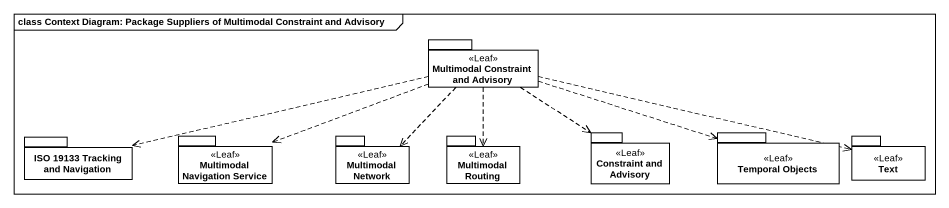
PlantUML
@startuml
mainframe class Context Diagram: Package Suppliers of Multimodal Constraint and Advisory
package "Multimodal Constraint and Advisory" as Multimodal_Constraint_and <<Leaf>> {
}
package "Constraint and Advisory" as Constraint_and_Advisory <<Leaf>> {
}
package "Temporal Objects" as Temporal_Objects <<Leaf>> {
}
package "ISO 19133 Tracking and Navigation" as ISO_19133_Tracking_and {
}
package "Multimodal Navigation Service" as Multimodal_Navigation <<Leaf>> {
}
package "Multimodal Network" as Multimodal_Network <<Leaf>> {
}
package "Multimodal Routing" as Multimodal_Routing <<Leaf>> {
}
package Text <<Leaf>> {
}
Multimodal_Constraint_and ..> Constraint_and_Advisory
Multimodal_Constraint_and .right.> Temporal_Objects
Multimodal_Constraint_and .left.> ISO_19133_Tracking_and
Multimodal_Constraint_and .left.> Multimodal_Navigation
Multimodal_Constraint_and ..> Multimodal_Network
Multimodal_Constraint_and ..> Multimodal_Routing
Multimodal_Constraint_and .right.> Text
@enduml
